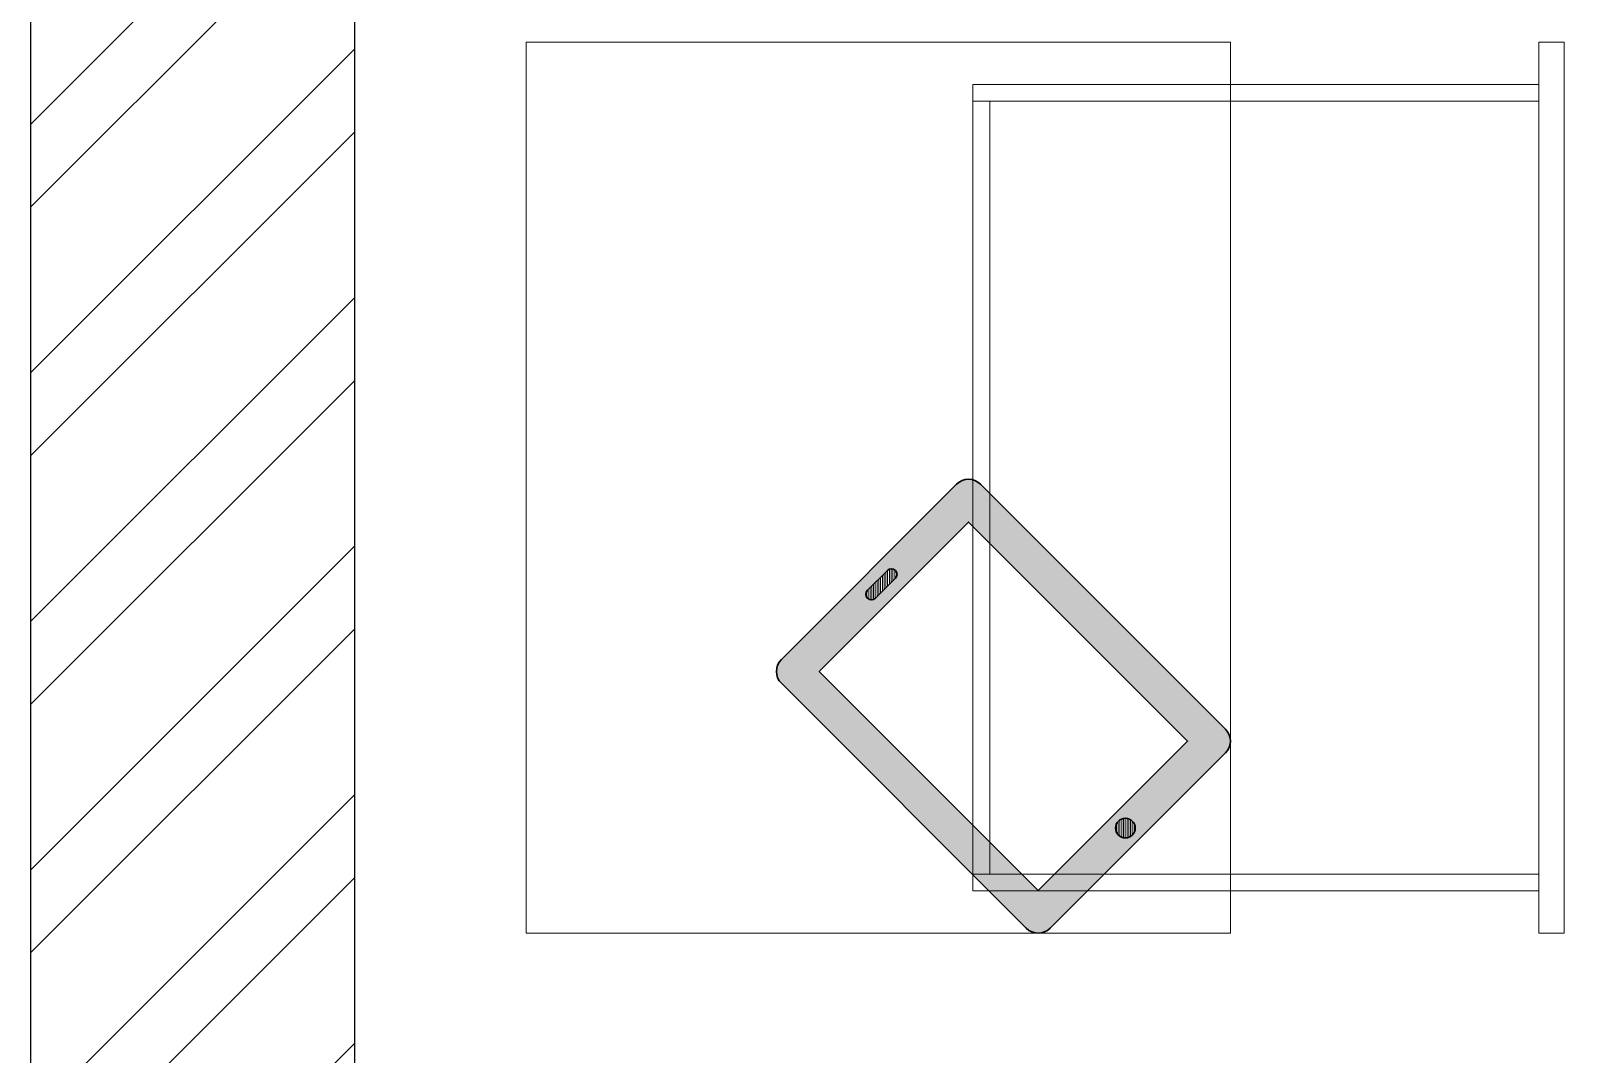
# Model space of a CAD drawing. Header units: feet. Extents: x 3247781 to 3254843, y -5730198 to -5713034.
# Drawn here: x 3247781 to 3248879, y -5714853 to -5714126 of the extents above; entities that cross this region are included whole.
import ezdxf

# ---------------------------------------------------------------- set-up
doc = ezdxf.new("R2010")
doc.units = ezdxf.units.FT
doc.header["$LTSCALE"] = 33
doc.header["$MEASUREMENT"] = 0
doc.layers.add('A-WALL', color=1, linetype='Continuous')
for name, color, linetype, lineweight in [('LENS-DIM', 252, 'Continuous', 5), ('LENS-FURNITURE', 13, 'Continuous', 9), ('LN-HATCH', 251, 'Continuous', 0)]:
    doc.layers.add(name, color=color, linetype=linetype, lineweight=lineweight)

# ---------------------------------------------------------------- blocks, each defined once
blk = doc.blocks.new('A$Cc7330e11')
at = {"layer": 'LN-HATCH'}
h = blk.add_hatch(dxfattribs=at)
h.set_pattern_fill('ANSI32', color=256, scale=333, angle=180)
h.set_pattern_definition([(225, (-8172983.39483943, 5276750), (88.29995930067012, -88.29995930067015), []), (225, (-8173042.261478865, 5276750), (88.29995930067012, -88.29995930067015), [])])
h.paths.add_polyline_path([(7062.000000476837, 1408.541238767095), (6832.000000476837, 1408.541238767095), (6832.000000476837, -9229.614289301448), (7062.000000476837, -9229.614289301448)])
h.paths.add_polyline_path([(230, 1408.541238767095), (0, 1408.541238767095), (0, -5004.61428894382), (1242.000000119209, -5004.61428894382), (1242.000000119209, -4998.31865228992), (1242.000000119209, -4774.614288943819), (230, -4774.614288943819)])
h.paths.add_polyline_path([(1472.000000119209, -4998.31865228992), (1242.000000119209, -4998.31865228992), (1242.000000119209, -5004.61428894382), (1242.000000119209, -8214.114289182238), (1242.000000119209, -9233.114289420657), (1472.000000119209, -9233.114289420657)])
h.paths.add_polyline_path([(1472.000000119209, -9693.114289420657), (1242.000000119209, -9693.114289420657), (1242.000000119209, -11158.17038645129), (1472.000000119209, -11158.17038645129)])
h.paths.add_polyline_path([(1472.000000119209, -13353.61428965907), (1242.000000119209, -13353.61428965907), (1242.000000119209, -14042.90992643218), (1472.000000119209, -14042.90992643218)])
h.paths.add_polyline_path([(1472.000000119209, -11158.17038645129), (1242.000000119209, -11158.17038645129), (1242.000000119209, -12893.61428965907), (1472.000000119209, -12893.61428965907)])
h.paths.add_polyline_path([(230.0000000009313, 2750.385711653158), (0, 2750.385711653158), (0, 1408.541238767095), (230, 1408.541238767095)])
h.paths.add_polyline_path([(7062.000000477768, 2750.385711652227), (6832.000000475907, 2750.385711653158), (6832.000000476837, 1408.541238767095), (7062.000000476837, 1408.541238767095)])
at = {"layer": 'A-WALL'}
for p, q in [((0, -5004.61428894382), (0, 2750.385711653158)), ((230, -4774.614288943819), (230, 2750.385711653158))]:
    blk.add_line(p, q, dxfattribs=at)
blk = doc.blocks.new('TRIAL SET CABINET 633x500')
at = {"layer": 'LENS-FURNITURE'}
h = blk.add_hatch(color=9, dxfattribs=at)
h.dxf.hatch_style = 1
edge = h.paths.add_edge_path()
edge.add_line((-8.54246803093703, -981.9670201920668), (115.9083254579454, -857.5162267031847))
edge.add_arc((107.4230440836399, -849.030945328879), 12.00000000009463, 315, 405)
edge.add_line((115.9083254579454, -840.5456639545736), (-58.03994271345434, -666.5973957831737))
edge.add_arc((-66.52522408775982, -675.0826771574792), 12.00000000009463, 45.00000000000002, 135)
edge.add_line((-75.01050546206531, -666.5973957831737), (-199.4612989509478, -791.0481892720562))
edge.add_arc((-190.9760175766423, -799.5334706454303), 11.99999999943607, 135.0000000031442, 225.0000000031442)
edge.add_line((-199.4612989500165, -808.0187520197359), (-25.5130307786167, -981.967020191136))
edge.add_arc((-17.02774940431148, -973.4817388177615), 11.99999999943605, 224.9999999968574, 314.9999999968578)
h.paths.add_polyline_path([(-17.02774940524252, -955.0969625067663), (89.03826777357607, -849.0309453279477), (-66.52522408775982, -693.4674534666119), (-172.5912412665784, -799.5334706454305)], flags=16)
edge = h.paths.add_edge_path(flags=16)
edge.add_line((-138.2965623782947, -741.9042679787381), (-124.1544267544522, -727.7621323548956))
edge.add_arc((-121.3259996296837, -730.5905594796641), 4.000000000031514, 45.00000000000051, 134.9999999999996, ccw=False)
edge.add_arc((-121.3259996296838, -730.5905594796641), 4.000000000031584, -45.000000000000625, 44.999999999999375, ccw=False)
edge.add_line((-118.4975725049153, -733.4189866044327), (-132.6397081287578, -747.561122228275))
edge.add_arc((-135.4681352535263, -744.7326951035067), 4.000000000031524, 225.0000000000006, 314.99999999999966, ccw=False)
edge.add_arc((-135.4681352535261, -744.7326951035066), 4.000000000031665, 135.0000000000006, 225.0000000000006, ccw=False)
edge = h.paths.add_edge_path(flags=16)
edge.add_arc((44.84409394953398, -910.9027886827243), 7, 0, 360)
at = {"layer": 'LENS-FURNITURE', "lineweight": 0}
h = blk.add_hatch(dxfattribs=at)
h.set_pattern_fill('ANSI31', color=252, scale=10, angle=405)
h.set_pattern_definition([(90, (-3772352.875833935, -3684050.327587578), (-1.25, 2e-16), [])])
edge = h.paths.add_edge_path()
edge.add_line((-138.2965623782947, -741.9042679787381), (-124.1544267544522, -727.7621323548956))
edge.add_arc((-121.3259996296837, -730.5905594796641), 4.000000000031514, 45.00000000000051, 134.9999999999996, ccw=False)
edge.add_arc((-121.3259996296838, -730.5905594796641), 4.000000000031584, -45.000000000000625, 44.999999999999375, ccw=False)
edge.add_line((-118.4975725049153, -733.4189866044327), (-132.6397081287578, -747.561122228275))
edge.add_arc((-135.4681352535263, -744.7326951035067), 4.000000000031524, 225.0000000000006, 314.99999999999966, ccw=False)
edge.add_arc((-135.4681352535261, -744.7326951035066), 4.000000000031665, 135.0000000000006, 225.0000000000006, ccw=False)
edge = h.paths.add_edge_path()
edge.add_arc((44.84409394953398, -910.9027886827243), 7, 0, 360)
blk.add_circle((0, 0), 50.09224864585668)
at = {"layer": 'LENS-FURNITURE'}
blk.add_lwpolyline([(119.4230440827086, -352.4817388160154), (119.4230440827086, -985.4817388160156), (-380.5769559172913, -985.4817388160156), (-380.5769559172913, -352.4817388160154)], close=True, dxfattribs=at)
at = {"layer": 'LENS-FURNITURE', "color": 146}
for points in [[(338.5359051078558, -352.4817388160154), (338.5359051078558, -985.4817388160156), (356.5359051078559, -985.4817388160156), (356.5359051078559, -352.4817388160154)], [(-63.4640948921442, -382.4817388160154), (-63.4640948921442, -394.4817388160154), (338.5359051078558, -394.4817388160154), (338.5359051078558, -382.4817388160154)], [(-63.4640948921442, -394.4817388160154), (-63.4640948921442, -943.4817388160153), (-51.4640948921442, -943.4817388160153), (-51.4640948921442, -394.4817388160154)], [(-63.4640948921442, -955.4817388160152), (-63.4640948921442, -943.4817388160153), (338.5359051078558, -943.4817388160153), (338.5359051078558, -955.4817388160152)]]:
    blk.add_lwpolyline(points, close=True, dxfattribs=at)
at = {"layer": 'LENS-FURNITURE', "color": 18, "lineweight": 30}
for points in [[(-8.54246803093703, -981.9670201920668), (115.9083254579454, -857.5162267031847, 0.4142135623730951), (115.9083254579454, -840.5456639545736), (-58.03994271345434, -666.5973957831737, 0.4142135623730951), (-75.01050546206531, -666.5973957831737), (-199.4612989509478, -791.0481892720562, 0.4142135623730951), (-199.4612989500165, -808.0187520197359), (-25.51303077861669, -981.967020191136, 0.4142135623730951)], [(-138.2965623782947, -741.9042679787381), (-124.1544267544522, -727.7621323548956, -0.4142135623730951), (-118.4975725049153, -727.7621323548956), (-118.4975725049153, -727.7621323548956, -0.4142135623730951), (-118.4975725049153, -733.4189866044327), (-132.6397081287578, -747.561122228275, -0.4142135623730951), (-138.2965623782947, -747.561122228275), (-138.2965623782947, -747.561122228275, -0.4142135623730951)]]:
    blk.add_lwpolyline(points, format="xyb", close=True, dxfattribs=at)
blk.add_lwpolyline([(-17.02774940524252, -955.0969625067663), (89.03826777357607, -849.0309453279477), (-66.52522408775982, -693.4674534666119), (-172.5912412665784, -799.5334706454305)], close=True, dxfattribs=at)
blk.add_circle((44.84409394953398, -910.9027886827243), 7, dxfattribs=at)

msp = doc.modelspace()

# ---------------------------------------------------------------- block references
at = {"layer": 'LENS-DIM', "color": 2}
msp.add_blockref('A$Cc7330e11', (3247781.206598216, -5715786.692363123), dxfattribs=at)
at = {"layer": 'LENS-FURNITURE'}
msp.add_blockref('TRIAL SET CABINET 633x500', (3248513.601594936, -5713781.737848595), dxfattribs=at)

doc.saveas('drawing.dxf')
